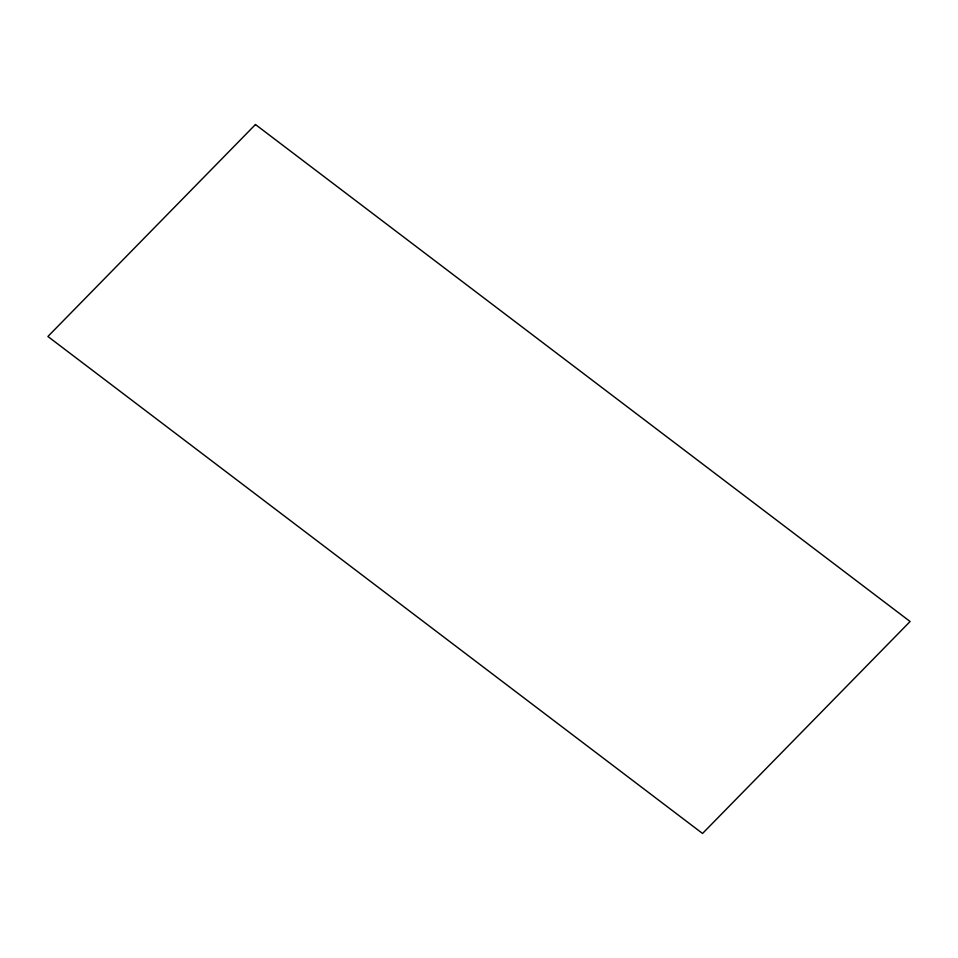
<?xml version="1.0" encoding="UTF-8"?>
<svg xmlns="http://www.w3.org/2000/svg" width="958" height="958" viewBox="0 0 958 958"><rect width="100%" height="100%" fill="white"/><g stroke="black" fill="none" stroke-linecap="round" stroke-linejoin="round"><path stroke-width="1.44" d="M255.463 124.528L47.9 336.486L702.537 833.472L910.1 621.514L255.463 124.528"/></g></svg>
